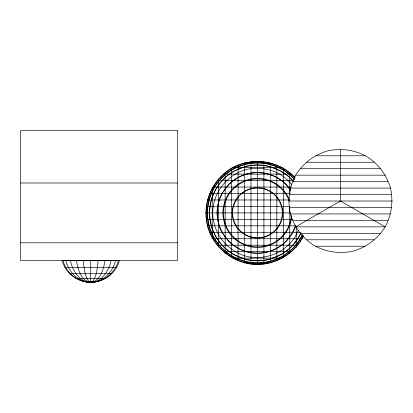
<?xml version="1.0" encoding="UTF-8"?>
<svg xmlns="http://www.w3.org/2000/svg" width="413" height="413" viewBox="0 0 413 413"><rect width="100%" height="100%" fill="white"/><g stroke="black" fill="none" stroke-linecap="round" stroke-linejoin="round"><path stroke-width="0.62" d="M98.16 260.397C97.318 267.541 96.983 275.337 92.718 281.423L90.726 282.435C77.582 282.363 65.476 273.076 62.002 260.397L119.45 260.397C111.68 289.023 70.427 289.58 62.983 260.397M105.088 260.397C103.565 268.884 100.726 280.768 90.726 282.435C78.367 282.249 68.512 271.986 65.853 260.397M111.035 260.397C109.073 270.613 102.161 281.883 90.726 282.435C79.291 281.883 72.378 270.613 70.416 260.397M115.599 260.397C112.94 271.986 103.09 282.249 90.726 282.435C80.726 280.768 77.887 268.884 76.364 260.397M118.469 260.397C115.222 272.807 103.668 282.347 90.726 282.435L88.733 281.423C84.469 275.337 84.133 267.541 83.292 260.397M295.094 177.76L294.01 176.346C277.758 160.28 251.465 156.816 231.61 168.132C211.884 179.67 201.735 204.172 207.527 226.278C213.562 248.316 234.605 264.465 257.459 264.588C276.493 264.212 295.352 253.277 303.441 235.808M295.672 175.164C289.193 187.172 287.355 201.11 290.504 214.388C294.417 227.46 302.977 238.616 314.592 245.776C326.6 252.255 340.539 254.088 353.817 250.939C366.889 247.031 378.045 238.466 385.205 226.856C391.679 214.848 393.517 200.904 390.368 187.631C386.46 174.56 377.895 163.403 366.285 156.243C354.277 149.764 340.333 147.926 327.06 151.075C313.988 154.989 302.832 163.548 295.672 175.164L385.205 175.164M295.605 225.023L292.296 233.009L285.899 241.342A40.226 40.226 0 0 1 229.014 241.342A40.226 40.226 0 0 1 229.014 184.456A40.226 40.226 0 0 1 285.899 184.456L290.489 190.434M298.346 230.17C290.752 250.546 266.607 261.661 245.869 256.137C226.783 250.913 212.798 232.689 212.69 212.896C212.798 193.108 226.783 174.885 245.869 169.655C262.327 165.592 281.299 170.93 291.712 184.632M295.682 226.871L340.436 201.007L340.436 149.315M244.197 163.419L257.459 161.674L270.721 163.383M270.721 262.41L257.459 264.16L244.197 262.379M315.713 155.778L365.164 155.778M306.776 162.242L374.101 162.242M232.731 167.668L282.182 167.668M300.628 168.7L380.244 168.7M223.794 174.131L291.119 174.131M217.646 180.589L293.638 180.589M292.993 181.622L387.879 181.622M20.65 182.995L177.461 182.995M212.69 187.053L291.02 187.053M290.504 188.085L390.43 188.085M210.016 193.516L290.391 193.516M289.596 194.549L391.276 194.549M207.527 199.975L289.115 199.975M288.522 201.007L392.35 201.007M206.614 206.438L289.689 206.438M289.596 207.471L391.276 207.471M205.545 212.896L290.282 212.896M290.447 213.934L390.43 213.934M206.614 219.36L292.786 219.36M292.993 220.392L387.879 220.392M207.465 225.823L295.249 225.823M295.672 226.856L385.205 226.856L340.436 201.007M210.016 232.282L300.323 232.282M300.628 233.314L380.244 233.314M212.69 238.745L302.223 238.745M306.776 239.777L374.101 239.777M20.65 242.803L177.461 242.803M217.646 245.208L297.267 245.208M315.713 246.241L365.164 246.241M223.794 251.667L291.119 251.667M232.731 258.13L282.182 258.13M64.975 267.567L116.476 267.567M69.699 273.726L111.753 273.726M75.858 278.45L105.594 278.45M83.028 281.423L98.423 281.423M302.688 235.317L302.688 238.058M296.224 227L296.224 247.532M289.766 172.675L289.766 193.996M289.766 208.611L289.766 253.123M283.303 168.132L283.303 257.666M276.839 164.999L276.839 260.799M270.381 162.882L270.381 262.916M263.917 161.638L263.917 264.16M257.459 161.204L257.459 264.588M250.996 161.674L250.996 264.124M244.532 162.81L244.532 262.988M238.074 165.05L238.074 260.748M231.61 168.132L231.61 257.666M225.147 172.51L225.147 253.288M218.689 178.906L218.689 246.886M212.225 188.008L212.225 237.79M90.726 260.397L90.726 282.435M291.351 215.431A33.99 33.99 0 0 1 242.715 243.525A33.99 33.99 0 0 1 234.336 187.982A33.99 33.99 0 0 1 289.1 200.486M291.852 216.118A34.542 34.542 0 0 1 242.085 243.835A34.542 34.542 0 0 1 234.119 187.43A34.542 34.542 0 0 1 289.611 200.284M300.953 232.963A47.903 47.903 0 0 1 281.408 254.382L269.854 259.168A47.903 47.903 0 0 1 209.556 212.896A47.903 47.903 0 0 1 269.854 166.63L281.408 171.416A47.903 47.903 0 0 1 293.875 181.782M302.517 234.615A50.019 50.019 0 0 1 230.144 254.8A50.019 50.019 0 0 1 219.406 180.435A50.019 50.019 0 0 1 294.536 179.325M303.323 235.709A51.227 51.227 0 0 1 229.303 255.693A51.227 51.227 0 0 1 218.348 179.81A51.227 51.227 0 0 1 295.001 178.044M302.301 235.204A50.076 50.076 0 0 1 229.767 254.635A50.076 50.076 0 0 1 219.499 180.249A50.076 50.076 0 0 1 294.583 179.309M300.907 232.937A47.846 47.846 0 0 1 245.074 259.116L233.531 254.336A47.846 47.846 0 0 1 233.531 171.462L245.074 166.682A47.846 47.846 0 0 1 293.834 181.813M295.754 225.72A40.386 40.386 0 0 1 228.9 241.455L222.478 233.092A40.386 40.386 0 0 1 222.478 192.706L228.9 184.337A40.386 40.386 0 0 1 290.783 190.083M177.461 130.565L20.65 130.565L20.65 260.5L177.461 260.5L177.461 130.565M244.878 234.687A25.162 25.162 0 0 0 282.616 212.896A25.162 25.162 0 0 0 244.878 191.105A25.162 25.162 0 0 0 244.878 234.687M245.012 234.455A24.888 24.888 0 0 0 282.347 212.896A24.888 24.888 0 0 0 245.012 191.343A24.888 24.888 0 0 0 245.012 234.455"/></g></svg>
